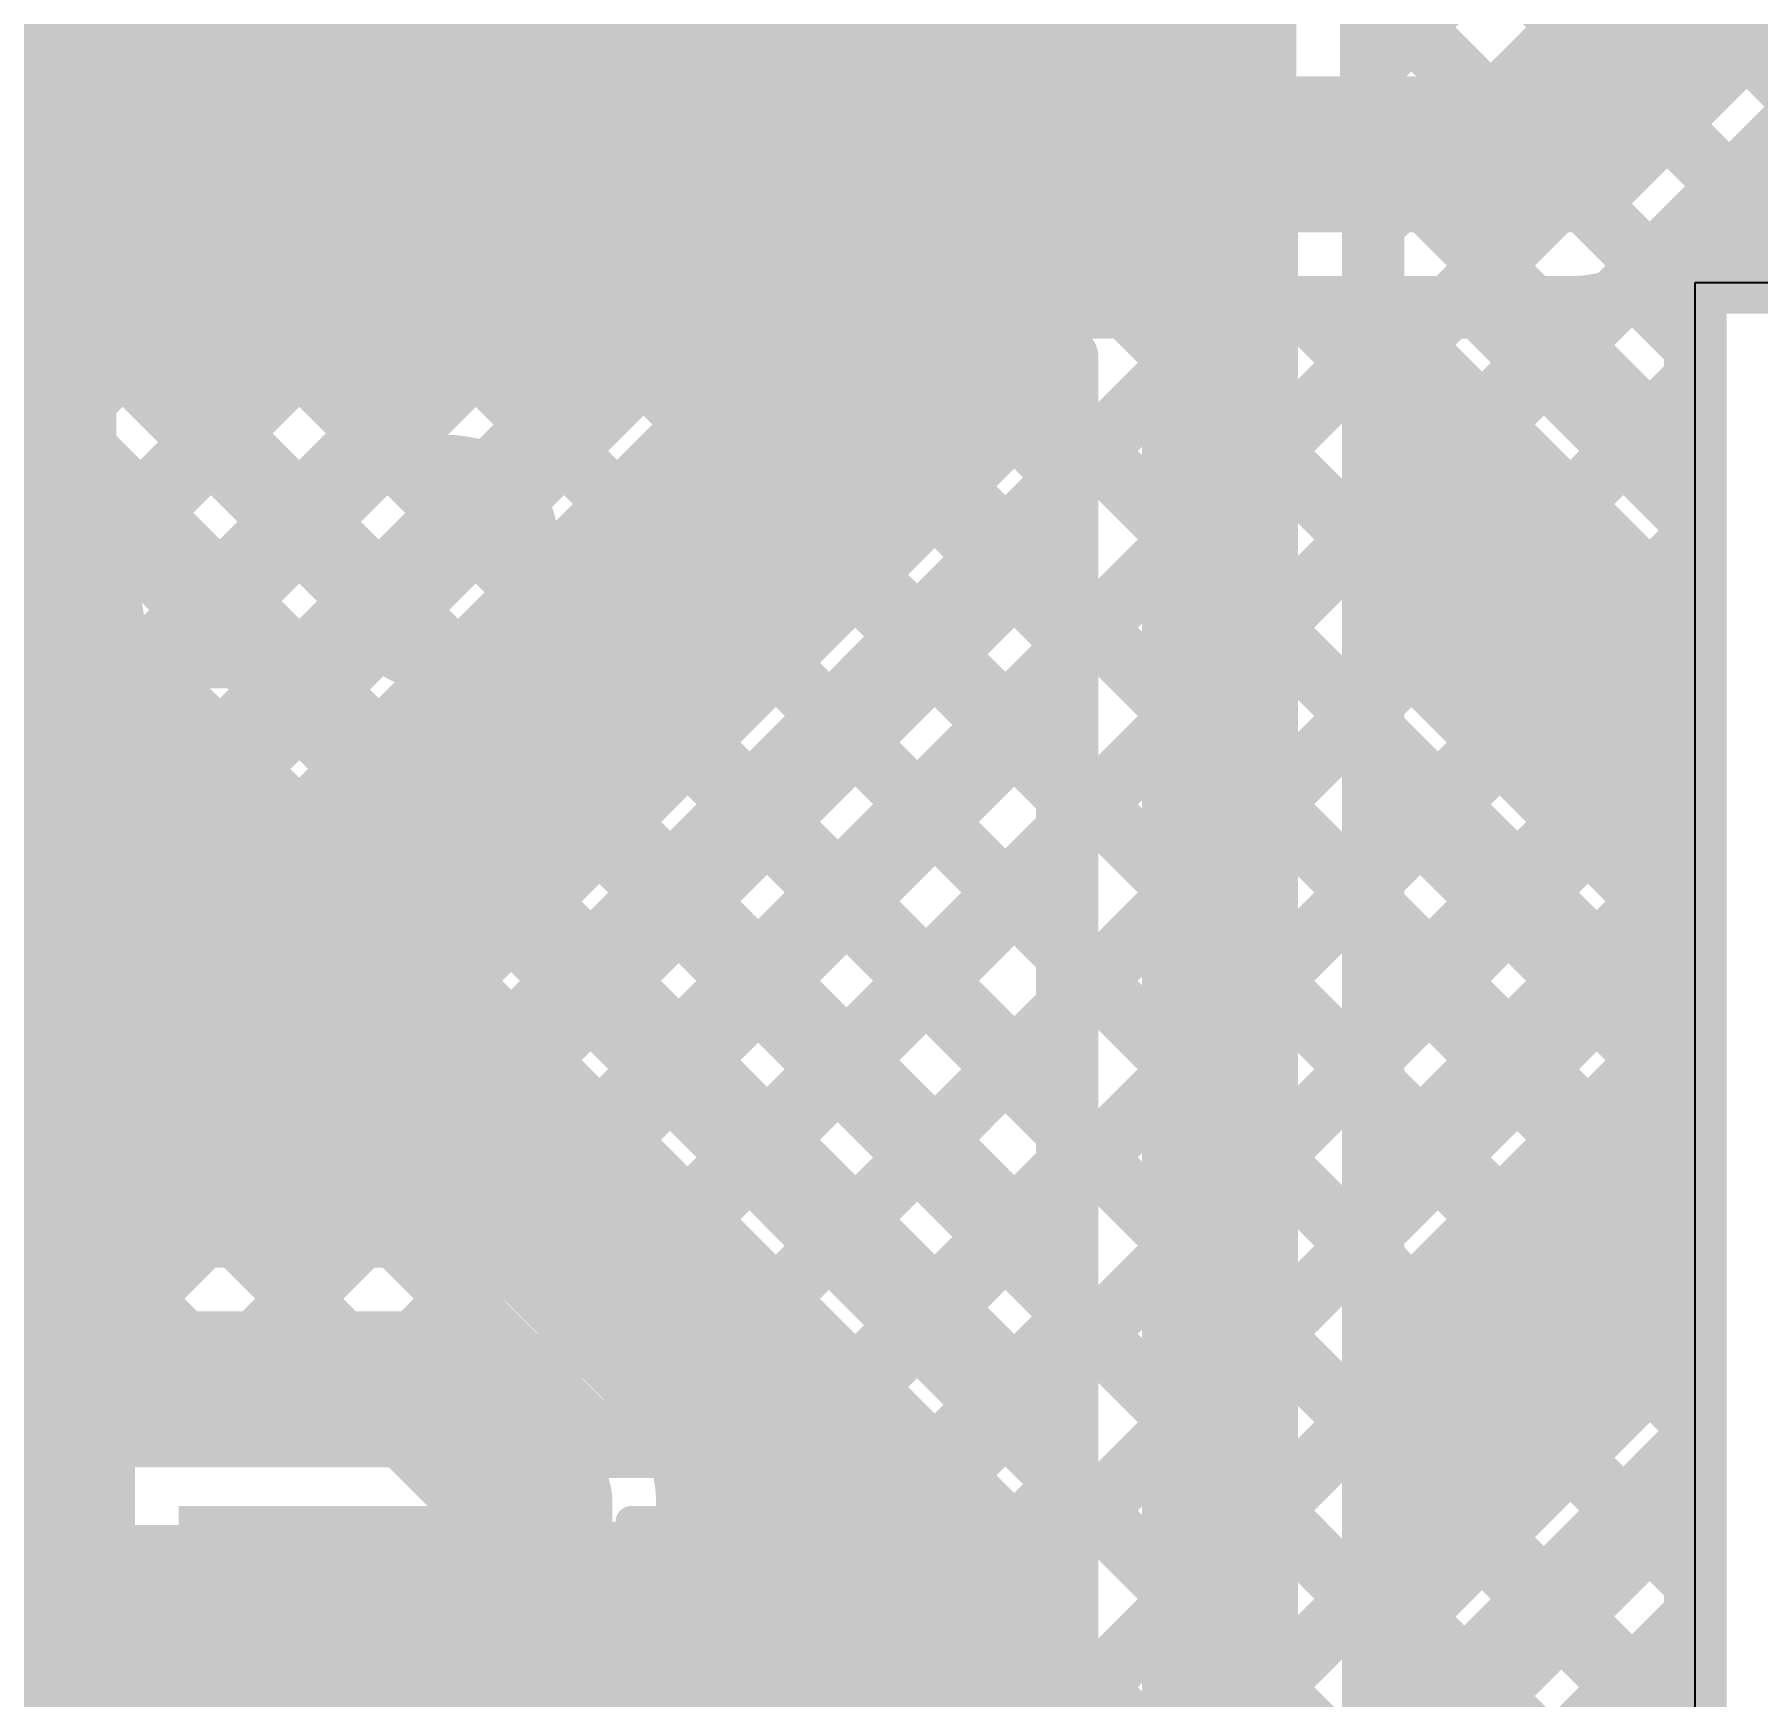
# Model space of a CAD drawing. Header units: millimetres. Extents: x -0.33 to 3.26, y -0.12 to 2.83.
# Drawn here: x 2.1528 to 2.4289, y 0.428 to 0.6942 of the extents above; entities that cross this region are included whole.
import ezdxf

# ---------------------------------------------------------------- set-up
doc = ezdxf.new("R2010")
doc.units = ezdxf.units.MM
doc.header["$MEASUREMENT"] = 0
for name, color, linetype in [('BottomLayer', 5, 'Continuous'), ('BottomOverlay', 54, 'Continuous'), ('TopLayer', 1, 'Continuous'), ('TopOverlay', 2, 'Continuous'), ('TopPaste', 8, 'Continuous'), ('TopSolder', 216, 'Continuous'), ('ViaHoleLayer', 16, 'Continuous')]:
    doc.layers.add(name, color=color, linetype=linetype)
doc.styles.add('Arial', font='', dxfattribs={"height": 0.2})
doc.styles.get('Arial').set_extended_font_data('Arial')

# ---------------------------------------------------------------- blocks, each defined once
blk = doc.blocks.new('C__0402_91')
at = {"layer": 'TopLayer'}
for points in [[(-0.0275, -0.0125), (-0.0275, 0.0125), (-0.0095, 0.0125), (-0.0095, -0.0125)], [(0.0095, -0.0125), (0.0095, 0.0125), (0.0275, 0.0125), (0.0275, -0.0125)]]:
    blk.add_hatch(color=1, dxfattribs=at).paths.add_polyline_path(points)
at = {"layer": 'TopPaste'}
for points in [[(-0.0275, -0.0125), (-0.0275, 0.0125), (-0.0095, 0.0125), (-0.0095, -0.0125)], [(0.0095, -0.0125), (0.0095, 0.0125), (0.0275, 0.0125), (0.0275, -0.0125)]]:
    blk.add_hatch(color=8, dxfattribs=at).paths.add_polyline_path(points)
at = {"layer": 'TopSolder'}
for points in [[(-0.0315, -0.0165), (-0.0315, 0.0165), (-0.0055, 0.0165), (-0.0055, -0.0165)], [(0.0055, -0.0165), (0.0055, 0.0165), (0.0315, 0.0165), (0.0315, -0.0165)]]:
    blk.add_hatch(color=216, dxfattribs=at).paths.add_polyline_path(points)
at = {"layer": 'TopOverlay', "const_width": 0.005}
for points in [[(-0.0325, 0.0175), (-0.0325, -0.0175)], [(-0.0085, 0.0175), (-0.0325, 0.0175)], [(0.0325, 0.0175), (0.0085, 0.0175)], [(0.0325, 0.0175), (0.0325, -0.0175)], [(-0.0085, -0.0175), (-0.0325, -0.0175)], [(0.0325, -0.0175), (0.0085, -0.0175)]]:
    blk.add_lwpolyline(points, dxfattribs=at)
at = {"layer": 'TopOverlay', "const_width": 0.0025}
for points in [[(-0.03375, 0.0175, 1), (-0.03125, 0.0175, 1)], [(-0.03375, 0.0175, 1), (-0.03125, 0.0175, 1)], [(-0.00975, 0.0175, 1), (-0.00725, 0.0175, 1)], [(0.00725, 0.0175, 1), (0.00975, 0.0175, 1)], [(0.03125, 0.0175, 1), (0.03375, 0.0175, 1)], [(0.03125, 0.0175, 1), (0.03375, 0.0175, 1)], [(-0.03375, -0.0175, 1), (-0.03125, -0.0175, 1)], [(-0.03375, -0.0175, 1), (-0.03125, -0.0175, 1)], [(-0.00975, -0.0175, 1), (-0.00725, -0.0175, 1)], [(0.00725, -0.0175, 1), (0.00975, -0.0175, 1)], [(0.03125, -0.0175, 1), (0.03375, -0.0175, 1)], [(0.03125, -0.0175, 1), (0.03375, -0.0175, 1)]]:
    blk.add_lwpolyline(points, format="xyb", close=True, dxfattribs=at)

msp = doc.modelspace()

# ---------------------------------------------------------------- hatches: boundary and pattern name
at = {"layer": 'BottomLayer'}
msp.add_hatch(color=5, dxfattribs=at).paths.add_polyline_path([(2.08894, 0.4555), (2.08894, 0.4255), (2.20894, 0.4255), (2.20894, 0.4555)])
h = msp.add_hatch(color=5, dxfattribs=at)
edge = h.paths.add_edge_path()
edge.add_arc((2.19194, 0.44066), 0.01181, 0, 360)
at = {"layer": 'TopLayer'}
for points in [[(1.67173, 0.6545), (2.355, 0.6545), (2.355, 0.705), (1.67173, 0.705)], [(2.03294, 0.377), (2.16594, 0.377), (2.16594, 0.6425), (2.03294, 0.6425)], [(2.17594, 0.421), (2.23144, 0.421), (2.23144, 0.4585), (2.17594, 0.4585)], [(2.24194, 0.3765), (2.26894, 0.3765), (2.26894, 0.456), (2.24194, 0.456)]]:
    msp.add_hatch(color=1, dxfattribs=at).paths.add_polyline_path(points)
h = msp.add_hatch(color=1, dxfattribs=at)
edge = h.paths.add_edge_path()
edge.add_arc((2.19194, 0.44066), 0.01181, 0, 360)
at = {"layer": 'ViaHoleLayer'}
h = msp.add_hatch(color=16, dxfattribs=at)
edge = h.paths.add_edge_path()
edge.add_arc((2.19194, 0.44066), 0.00591, 0, 360)

# ---------------------------------------------------------------- linework, layer by layer
at = {"layer": 'BottomLayer'}
for p, q in [((2.41894, 0.6545), (2.74294, 0.6545)), ((2.41894, 0.2725), (2.41894, 0.6545))]:
    msp.add_line(p, q, dxfattribs=at)
for points, const_width in [([(2.399, 0.675), (2.52321, 0.79921)], 0.025), ([(2.41635, 0.6577), (2.53336, 0.77471)], 0.01), ([(2.011, 0.675), (2.399, 0.675)], 0.025), ([(2.42505, 0.6664), (2.43695, 0.6545)], 0.01), ([(2.41004, 0.65313), (2.41894, 0.64422)], 0.01), ([(2.41894, 0.6545), (2.74294, 0.6545)], 0.01), ([(2.41894, 0.2725), (2.41894, 0.6545)], 0.01), ([(2.05044, 0.52509), (2.17585, 0.6505)], 0.01), ([(2.05533, 0.50169), (2.20414, 0.6505)], 0.01), ([(2.069, 0.6505), (2.399, 0.6505)], 0.01), ([(2.07325, 0.6505), (2.22374, 0.50001)], 0.01), ([(2.08361, 0.50169), (2.23242, 0.6505)], 0.01), ([(2.10153, 0.6505), (2.41894, 0.33309)], 0.01), ([(2.11189, 0.50169), (2.26071, 0.6505)], 0.01), ([(2.12982, 0.6505), (2.41894, 0.36138)], 0.01), ([(2.14018, 0.50169), (2.28899, 0.6505)], 0.01), ([(2.1581, 0.6505), (2.41894, 0.38966)], 0.01), ([(2.16846, 0.50169), (2.31727, 0.6505)], 0.01), ([(2.18639, 0.6505), (2.41894, 0.41795)], 0.01), ([(2.19675, 0.50169), (2.34556, 0.6505)], 0.01), ([(2.21467, 0.6505), (2.41894, 0.44623)], 0.01), ([(2.22346, 0.50012), (2.37384, 0.6505)], 0.01), ([(2.23915, 0.48752), (2.40236, 0.65073)], 0.01), ([(2.24296, 0.6505), (2.41894, 0.47451)], 0.01), ([(2.27124, 0.6505), (2.41894, 0.5028)], 0.01), ([(2.29952, 0.6505), (2.41894, 0.53108)], 0.01), ([(2.32781, 0.6505), (2.41894, 0.55937)], 0.01), ([(2.35609, 0.6505), (2.41894, 0.58765)], 0.01), ([(2.38438, 0.6505), (2.41894, 0.61594)], 0.01), ([(2.25302, 0.47311), (2.41894, 0.63903)], 0.01), ([(2.069, 0.62647), (2.19378, 0.50169)], 0.01), ([(2.25744, 0.44925), (2.41894, 0.61075)], 0.01), ([(2.069, 0.59818), (2.16549, 0.50169)], 0.01), ([(2.25744, 0.42096), (2.41894, 0.58246)], 0.01), ([(2.25744, 0.39268), (2.41894, 0.55418)], 0.01), ([(2.25744, 0.36439), (2.41894, 0.52589)], 0.01), ([(2.10125, 0.50919), (2.22809, 0.50919)], 0.025), ([(2.22809, 0.50919), (2.26494, 0.47233)], 0.025), ([(2.04544, 0.50169), (2.21483, 0.50169)], 0.01), ([(2.25744, 0.33611), (2.41894, 0.49761)], 0.01), ([(2.23218, 0.49449), (2.25024, 0.47642)], 0.01), ([(2.01725, 0.47719), (2.21483, 0.47719)], 0.025), ([(2.21483, 0.47719), (2.23294, 0.45908)], 0.025), ([(2.26494, 0.3615), (2.26494, 0.47233)], 0.025), ([(2.25577, 0.46798), (2.41894, 0.30481)], 0.01), ([(2.28062, 0.331), (2.41894, 0.46933)], 0.01), ([(2.23294, 0.3225), (2.23294, 0.45908)], 0.025), ([(2.25744, 0.33265), (2.25744, 0.45908)], 0.01), ([(2.3089, 0.331), (2.41894, 0.44104)], 0.01), ([(2.25744, 0.43802), (2.36447, 0.331)], 0.01)]:
    msp.add_lwpolyline(points, dxfattribs=dict(at, const_width=const_width))
for points, const_width in [([(2.39275, 0.675, 1), (2.40525, 0.675, 1)], 0.0125), ([(2.39275, 0.675, 1), (2.40525, 0.675, 1)], 0.0125), ([(2.42255, 0.6664, 1), (2.42755, 0.6664, 1)], 0.005), ([(2.41382, 0.65768, 1), (2.41882, 0.65768, 1)], 0.005), ([(2.41385, 0.6577, 1), (2.41885, 0.6577, 1)], 0.005), ([(2.41385, 0.6577, 1), (2.41885, 0.6577, 1)], 0.005), ([(2.40754, 0.65313, 1), (2.41254, 0.65313, 1)], 0.005), ([(2.41644, 0.6545, 1), (2.42144, 0.6545, 1)], 0.005), ([(2.41644, 0.6545, 1), (2.42144, 0.6545, 1)], 0.005), ([(2.1556, 0.6505, 1), (2.1606, 0.6505, 1)], 0.005), ([(2.17335, 0.6505, 1), (2.17835, 0.6505, 1)], 0.005), ([(2.18389, 0.6505, 1), (2.18889, 0.6505, 1)], 0.005), ([(2.20164, 0.6505, 1), (2.20664, 0.6505, 1)], 0.005), ([(2.21217, 0.6505, 1), (2.21717, 0.6505, 1)], 0.005), ([(2.22992, 0.6505, 1), (2.23492, 0.6505, 1)], 0.005), ([(2.24046, 0.6505, 1), (2.24546, 0.6505, 1)], 0.005), ([(2.25821, 0.6505, 1), (2.26321, 0.6505, 1)], 0.005), ([(2.26874, 0.6505, 1), (2.27374, 0.6505, 1)], 0.005), ([(2.28649, 0.6505, 1), (2.29149, 0.6505, 1)], 0.005), ([(2.29702, 0.6505, 1), (2.30202, 0.6505, 1)], 0.005), ([(2.31477, 0.6505, 1), (2.31977, 0.6505, 1)], 0.005), ([(2.32531, 0.6505, 1), (2.33031, 0.6505, 1)], 0.005), ([(2.34306, 0.6505, 1), (2.34806, 0.6505, 1)], 0.005), ([(2.35359, 0.6505, 1), (2.35859, 0.6505, 1)], 0.005), ([(2.37134, 0.6505, 1), (2.37634, 0.6505, 1)], 0.005), ([(2.38188, 0.6505, 1), (2.38688, 0.6505, 1)], 0.005), ([(2.3965, 0.6505, 1), (2.4015, 0.6505, 1)], 0.005), ([(2.3965, 0.6505, 1), (2.4015, 0.6505, 1)], 0.005), ([(2.3965, 0.6505, 1), (2.4015, 0.6505, 1)], 0.005), ([(2.39986, 0.65073, 1), (2.40486, 0.65073, 1)], 0.005), ([(2.41644, 0.64422, 1), (2.42144, 0.64422, 1)], 0.005), ([(2.41644, 0.63903, 1), (2.42144, 0.63903, 1)], 0.005), ([(2.41644, 0.61594, 1), (2.42144, 0.61594, 1)], 0.005), ([(2.41644, 0.61075, 1), (2.42144, 0.61075, 1)], 0.005), ([(2.41644, 0.58765, 1), (2.42144, 0.58765, 1)], 0.005), ([(2.41644, 0.58246, 1), (2.42144, 0.58246, 1)], 0.005), ([(2.41644, 0.55937, 1), (2.42144, 0.55937, 1)], 0.005), ([(2.41644, 0.55418, 1), (2.42144, 0.55418, 1)], 0.005), ([(2.41644, 0.53108, 1), (2.42144, 0.53108, 1)], 0.005), ([(2.41644, 0.52589, 1), (2.42144, 0.52589, 1)], 0.005), ([(2.22184, 0.50919, 1), (2.23434, 0.50919, 1)], 0.0125), ([(2.22184, 0.50919, 1), (2.23434, 0.50919, 1)], 0.0125), ([(2.16299, 0.50169, 1), (2.16799, 0.50169, 1)], 0.005), ([(2.16596, 0.50169, 1), (2.17096, 0.50169, 1)], 0.005), ([(2.19128, 0.50169, 1), (2.19628, 0.50169, 1)], 0.005), ([(2.19425, 0.50169, 1), (2.19925, 0.50169, 1)], 0.005), ([(2.21233, 0.50169, 1), (2.21733, 0.50169, 1)], 0.005), ([(2.21233, 0.50169, 1), (2.21733, 0.50169, 1)], 0.005), ([(2.21233, 0.50169, 1), (2.21733, 0.50169, 1)], 0.005), ([(2.41644, 0.5028, 1), (2.42144, 0.5028, 1)], 0.005), ([(2.22096, 0.50012, 1), (2.22596, 0.50012, 1)], 0.005), ([(2.22124, 0.50001, 1), (2.22624, 0.50001, 1)], 0.005), ([(2.41644, 0.49761, 1), (2.42144, 0.49761, 1)], 0.005), ([(2.22965, 0.49451, 1), (2.23465, 0.49451, 1)], 0.005), ([(2.22968, 0.49449, 1), (2.23468, 0.49449, 1)], 0.005), ([(2.22968, 0.49449, 1), (2.23468, 0.49449, 1)], 0.005), ([(2.23665, 0.48752, 1), (2.24165, 0.48752, 1)], 0.005), ([(2.20858, 0.47719, 1), (2.22108, 0.47719, 1)], 0.0125), ([(2.20858, 0.47719, 1), (2.22108, 0.47719, 1)], 0.0125), ([(2.25869, 0.47233, 1), (2.27119, 0.47233, 1)], 0.0125), ([(2.25869, 0.47233, 1), (2.27119, 0.47233, 1)], 0.0125), ([(2.24774, 0.47642, 1), (2.25274, 0.47642, 1)], 0.005), ([(2.24774, 0.47642, 1), (2.25274, 0.47642, 1)], 0.005), ([(2.24777, 0.4764, 1), (2.25277, 0.4764, 1)], 0.005), ([(2.25052, 0.47311, 1), (2.25552, 0.47311, 1)], 0.005), ([(2.41644, 0.47451, 1), (2.42144, 0.47451, 1)], 0.005), ([(2.25327, 0.46798, 1), (2.25827, 0.46798, 1)], 0.005), ([(2.41644, 0.46933, 1), (2.42144, 0.46933, 1)], 0.005), ([(2.22669, 0.45908, 1), (2.23919, 0.45908, 1)], 0.0125), ([(2.22669, 0.45908, 1), (2.23919, 0.45908, 1)], 0.0125), ([(2.25494, 0.45908, 1), (2.25994, 0.45908, 1)], 0.005), ([(2.25494, 0.45908, 1), (2.25994, 0.45908, 1)], 0.005), ([(2.25494, 0.45908, 1), (2.25994, 0.45908, 1)], 0.005), ([(2.25494, 0.44925, 1), (2.25994, 0.44925, 1)], 0.005), ([(2.41644, 0.44623, 1), (2.42144, 0.44623, 1)], 0.005), ([(2.41644, 0.44104, 1), (2.42144, 0.44104, 1)], 0.005), ([(2.25494, 0.43802, 1), (2.25994, 0.43802, 1)], 0.005)]:
    msp.add_lwpolyline(points, format="xyb", close=True, dxfattribs=dict(at, const_width=const_width))
at = {"layer": 'BottomLayer', "const_width": 0.01}
for points in [[(2.41635, 0.6577, -0.199267), (2.399, 0.6505)], [(2.41632, 0.65768, -0.198912), (2.399, 0.6505)], [(2.21483, 0.50169, -0.199267), (2.23218, 0.49449)], [(2.21483, 0.50169, -0.198912), (2.23215, 0.49451)], [(2.25024, 0.47642, -0.199267), (2.25744, 0.45908)], [(2.25027, 0.4764, -0.198912), (2.25744, 0.45908)]]:
    msp.add_lwpolyline(points, format="xyb", dxfattribs=at)
at = {"layer": 'TopLayer'}
for p, q in [((2.41894, 0.6545), (2.74294, 0.6545)), ((2.41894, 0.2725), (2.41894, 0.6545))]:
    msp.add_line(p, q, dxfattribs=at)
for points, const_width in [([(2.367, 0.68892), (2.37808, 0.7)], 0.01), ([(2.367, 0.68365), (2.367, 0.7)], 0.01), ([(2.36731, 0.66377), (2.40354, 0.7)], 0.01), ([(2.36731, 0.63831), (2.42899, 0.7)], 0.01), ([(2.36731, 0.61286), (2.45445, 0.7)], 0.01), ([(2.36881, 0.7), (2.41894, 0.64987)], 0.01), ([(2.39427, 0.7), (2.43977, 0.6545)], 0.01), ([(2.41972, 0.7), (2.46522, 0.6545)], 0.01), ([(2.41973, 0.7), (2.46523, 0.6545)], 0.01), ([(2.34281, 0.3895), (2.34281, 0.67978)], 0.025), ([(2.36731, 0.3895), (2.36731, 0.67978)], 0.01), ([(2.36731, 0.67605), (2.41894, 0.62441)], 0.01), ([(2.41894, 0.6545), (2.69894, 0.6545)], 0.01), ([(2.41894, 0.2815), (2.41894, 0.6545)], 0.01), ([(2.36731, 0.65059), (2.41894, 0.59896)], 0.01), ([(1.9611, 0.35938), (2.24422, 0.6425)], 0.01), ([(1.9611, 0.38484), (2.21876, 0.6425)], 0.01), ([(1.98217, 0.355), (2.26967, 0.6425)], 0.01), ([(2.00763, 0.355), (2.29513, 0.6425)], 0.01), ([(2.03294, 0.6425), (2.31831, 0.6425)], 0.01), ([(2.03294, 0.48214), (2.1933, 0.6425)], 0.01), ([(2.03294, 0.50759), (2.16785, 0.6425)], 0.01), ([(2.04447, 0.6425), (2.21647, 0.4705)], 0.01), ([(2.06993, 0.6425), (2.24193, 0.4705)], 0.01), ([(2.09538, 0.6425), (2.26988, 0.468)], 0.01), ([(2.12084, 0.6425), (2.31831, 0.44503)], 0.01), ([(2.1463, 0.6425), (2.31831, 0.47049)], 0.01), ([(2.17175, 0.6425), (2.31831, 0.49594)], 0.01), ([(2.19721, 0.6425), (2.31831, 0.5214)], 0.01), ([(2.22266, 0.6425), (2.31831, 0.54686)], 0.01), ([(2.24812, 0.6425), (2.31831, 0.57231)], 0.01), ([(2.27358, 0.6425), (2.31831, 0.59777)], 0.01), ([(2.29903, 0.6425), (2.31831, 0.62322)], 0.01), ([(2.31831, 0.414), (2.31831, 0.6425)], 0.01), ([(2.03308, 0.355), (2.31831, 0.64023)], 0.01), ([(2.36731, 0.5874), (2.41894, 0.63904)], 0.01), ([(2.03294, 0.62857), (2.19102, 0.4705)], 0.01), ([(2.36731, 0.62513), (2.41894, 0.5735)], 0.01), ([(2.17404, 0.4705), (2.31831, 0.61477)], 0.01), ([(2.36731, 0.56195), (2.41894, 0.61358)], 0.01), ([(2.03294, 0.60312), (2.16556, 0.4705)], 0.01), ([(2.36731, 0.59968), (2.41894, 0.54804)], 0.01), ([(2.19949, 0.4705), (2.31831, 0.58931)], 0.01), ([(2.36731, 0.53649), (2.41894, 0.58812)], 0.01), ([(2.03294, 0.57766), (2.16394, 0.44666)], 0.01), ([(2.36731, 0.57422), (2.41894, 0.52259)], 0.01), ([(2.22495, 0.4705), (2.31831, 0.56386)], 0.01), ([(2.36731, 0.51103), (2.41894, 0.56267)], 0.01), ([(2.03294, 0.55221), (2.16394, 0.42121)], 0.01), ([(2.36731, 0.54877), (2.41894, 0.49713)], 0.01), ([(2.24791, 0.468), (2.31831, 0.5384)], 0.01), ([(2.36731, 0.48558), (2.41894, 0.53721)], 0.01), ([(2.36731, 0.52331), (2.41894, 0.47168)], 0.01), ([(2.27336, 0.468), (2.31831, 0.51295)], 0.01), ([(2.36731, 0.46012), (2.41894, 0.51176)], 0.01), ([(2.36731, 0.49786), (2.41894, 0.44622)], 0.01), ([(2.28094, 0.45012), (2.31831, 0.48749)], 0.01), ([(2.36731, 0.43467), (2.41894, 0.4863)], 0.01), ([(2.16394, 0.4705), (2.24344, 0.4705)], 0.01), ([(2.16394, 0.409), (2.16394, 0.4705)], 0.01), ([(2.36731, 0.4724), (2.41894, 0.42077)], 0.01), ([(2.24344, 0.468), (2.28094, 0.468)], 0.01), ([(2.28094, 0.40336), (2.28094, 0.468)], 0.01), ([(2.28094, 0.42467), (2.31831, 0.46203)], 0.01), ([(2.08404, 0.3805), (2.16394, 0.4604)], 0.01), ([(2.36731, 0.40921), (2.41894, 0.46085)], 0.01), ([(2.28094, 0.45694), (2.31831, 0.41958)], 0.01), ([(2.36731, 0.44694), (2.41894, 0.39531)], 0.01), ([(2.19194, 0.4385), (2.19194, 0.44066)], 0.015), ([(2.19194, 0.4385), (2.22144, 0.4385)], 0.015), ([(2.10949, 0.3805), (2.16394, 0.43495)], 0.01), ([(2.29573, 0.414), (2.31831, 0.43658)], 0.01), ([(2.36638, 0.38283), (2.41894, 0.43539)], 0.01), ([(2.28094, 0.43149), (2.29843, 0.414)], 0.01)]:
    msp.add_lwpolyline(points, dxfattribs=dict(at, const_width=const_width))
for points, const_width in [([(2.3645, 0.68892, 1), (2.3695, 0.68892, 1)], 0.005), ([(2.33656, 0.67978, 1), (2.34906, 0.67978, 1)], 0.0125), ([(2.3645, 0.68365, 1), (2.3695, 0.68365, 1)], 0.005), ([(2.3645, 0.68365, 1), (2.3695, 0.68365, 1)], 0.005), ([(2.36481, 0.67978, 1), (2.36981, 0.67978, 1)], 0.005), ([(2.36481, 0.67978, 1), (2.36981, 0.67978, 1)], 0.005), ([(2.36481, 0.67605, 1), (2.36981, 0.67605, 1)], 0.005), ([(2.36481, 0.66377, 1), (2.36981, 0.66377, 1)], 0.005), ([(2.41644, 0.6545, 1), (2.42144, 0.6545, 1)], 0.005), ([(2.41644, 0.6545, 1), (2.42144, 0.6545, 1)], 0.005), ([(2.36481, 0.65059, 1), (2.36981, 0.65059, 1)], 0.005), ([(2.41644, 0.64987, 1), (2.42144, 0.64987, 1)], 0.005), ([(2.16535, 0.6425, 1), (2.17035, 0.6425, 1)], 0.005), ([(2.16925, 0.6425, 1), (2.17425, 0.6425, 1)], 0.005), ([(2.1908, 0.6425, 1), (2.1958, 0.6425, 1)], 0.005), ([(2.19471, 0.6425, 1), (2.19971, 0.6425, 1)], 0.005), ([(2.21626, 0.6425, 1), (2.22126, 0.6425, 1)], 0.005), ([(2.22016, 0.6425, 1), (2.22516, 0.6425, 1)], 0.005), ([(2.24172, 0.6425, 1), (2.24672, 0.6425, 1)], 0.005), ([(2.24562, 0.6425, 1), (2.25062, 0.6425, 1)], 0.005), ([(2.26717, 0.6425, 1), (2.27217, 0.6425, 1)], 0.005), ([(2.27108, 0.6425, 1), (2.27608, 0.6425, 1)], 0.005), ([(2.29263, 0.6425, 1), (2.29763, 0.6425, 1)], 0.005), ([(2.29653, 0.6425, 1), (2.30153, 0.6425, 1)], 0.005), ([(2.31581, 0.6425, 1), (2.32081, 0.6425, 1)], 0.005), ([(2.31581, 0.6425, 1), (2.32081, 0.6425, 1)], 0.005), ([(2.31581, 0.64023, 1), (2.32081, 0.64023, 1)], 0.005), ([(2.36481, 0.63831, 1), (2.36981, 0.63831, 1)], 0.005), ([(2.41644, 0.63904, 1), (2.42144, 0.63904, 1)], 0.005), ([(2.36481, 0.62513, 1), (2.36981, 0.62513, 1)], 0.005), ([(2.31581, 0.62322, 1), (2.32081, 0.62322, 1)], 0.005), ([(2.41644, 0.62441, 1), (2.42144, 0.62441, 1)], 0.005), ([(2.31581, 0.61477, 1), (2.32081, 0.61477, 1)], 0.005), ([(2.41644, 0.61358, 1), (2.42144, 0.61358, 1)], 0.005), ([(2.36481, 0.61286, 1), (2.36981, 0.61286, 1)], 0.005), ([(2.36481, 0.59968, 1), (2.36981, 0.59968, 1)], 0.005), ([(2.31581, 0.59777, 1), (2.32081, 0.59777, 1)], 0.005), ([(2.41644, 0.59896, 1), (2.42144, 0.59896, 1)], 0.005), ([(2.31581, 0.58931, 1), (2.32081, 0.58931, 1)], 0.005), ([(2.36481, 0.5874, 1), (2.36981, 0.5874, 1)], 0.005), ([(2.41644, 0.58812, 1), (2.42144, 0.58812, 1)], 0.005), ([(2.31581, 0.57231, 1), (2.32081, 0.57231, 1)], 0.005), ([(2.36481, 0.57422, 1), (2.36981, 0.57422, 1)], 0.005), ([(2.41644, 0.5735, 1), (2.42144, 0.5735, 1)], 0.005), ([(2.31581, 0.56386, 1), (2.32081, 0.56386, 1)], 0.005), ([(2.36481, 0.56195, 1), (2.36981, 0.56195, 1)], 0.005), ([(2.41644, 0.56267, 1), (2.42144, 0.56267, 1)], 0.005), ([(2.36481, 0.54877, 1), (2.36981, 0.54877, 1)], 0.005), ([(2.41644, 0.54804, 1), (2.42144, 0.54804, 1)], 0.005), ([(2.31581, 0.54686, 1), (2.32081, 0.54686, 1)], 0.005), ([(2.31581, 0.5384, 1), (2.32081, 0.5384, 1)], 0.005), ([(2.36481, 0.53649, 1), (2.36981, 0.53649, 1)], 0.005), ([(2.41644, 0.53721, 1), (2.42144, 0.53721, 1)], 0.005), ([(2.36481, 0.52331, 1), (2.36981, 0.52331, 1)], 0.005), ([(2.41644, 0.52259, 1), (2.42144, 0.52259, 1)], 0.005), ([(2.31581, 0.5214, 1), (2.32081, 0.5214, 1)], 0.005), ([(2.31581, 0.51295, 1), (2.32081, 0.51295, 1)], 0.005), ([(2.41644, 0.51176, 1), (2.42144, 0.51176, 1)], 0.005), ([(2.36481, 0.51103, 1), (2.36981, 0.51103, 1)], 0.005), ([(2.36481, 0.49786, 1), (2.36981, 0.49786, 1)], 0.005), ([(2.31581, 0.49594, 1), (2.32081, 0.49594, 1)], 0.005), ([(2.41644, 0.49713, 1), (2.42144, 0.49713, 1)], 0.005), ([(2.31581, 0.48749, 1), (2.32081, 0.48749, 1)], 0.005), ([(2.36481, 0.48558, 1), (2.36981, 0.48558, 1)], 0.005), ([(2.41644, 0.4863, 1), (2.42144, 0.4863, 1)], 0.005), ([(2.16144, 0.4705, 1), (2.16644, 0.4705, 1)], 0.005), ([(2.16144, 0.4705, 1), (2.16644, 0.4705, 1)], 0.005), ([(2.16306, 0.4705, 1), (2.16806, 0.4705, 1)], 0.005), ([(2.17154, 0.4705, 1), (2.17654, 0.4705, 1)], 0.005), ([(2.18852, 0.4705, 1), (2.19352, 0.4705, 1)], 0.005), ([(2.19699, 0.4705, 1), (2.20199, 0.4705, 1)], 0.005), ([(2.21397, 0.4705, 1), (2.21897, 0.4705, 1)], 0.005), ([(2.22245, 0.4705, 1), (2.22745, 0.4705, 1)], 0.005), ([(2.23943, 0.4705, 1), (2.24443, 0.4705, 1)], 0.005), ([(2.24094, 0.4705, 1), (2.24594, 0.4705, 1)], 0.005), ([(2.31581, 0.47049, 1), (2.32081, 0.47049, 1)], 0.005), ([(2.36481, 0.4724, 1), (2.36981, 0.4724, 1)], 0.005), ([(2.41644, 0.47168, 1), (2.42144, 0.47168, 1)], 0.005), ([(2.24094, 0.468, 1), (2.24594, 0.468, 1)], 0.005), ([(2.24541, 0.468, 1), (2.25041, 0.468, 1)], 0.005), ([(2.26738, 0.468, 1), (2.27238, 0.468, 1)], 0.005), ([(2.27086, 0.468, 1), (2.27586, 0.468, 1)], 0.005), ([(2.27844, 0.468, 1), (2.28344, 0.468, 1)], 0.005), ([(2.27844, 0.468, 1), (2.28344, 0.468, 1)], 0.005), ([(2.31581, 0.46203, 1), (2.32081, 0.46203, 1)], 0.005), ([(2.16144, 0.4604, 1), (2.16644, 0.4604, 1)], 0.005), ([(2.36481, 0.46012, 1), (2.36981, 0.46012, 1)], 0.005), ([(2.41644, 0.46085, 1), (2.42144, 0.46085, 1)], 0.005), ([(2.27844, 0.45694, 1), (2.28344, 0.45694, 1)], 0.005), ([(2.27844, 0.45012, 1), (2.28344, 0.45012, 1)], 0.005), ([(2.16144, 0.44666, 1), (2.16644, 0.44666, 1)], 0.005), ([(2.31581, 0.44503, 1), (2.32081, 0.44503, 1)], 0.005), ([(2.36481, 0.44694, 1), (2.36981, 0.44694, 1)], 0.005), ([(2.41644, 0.44622, 1), (2.42144, 0.44622, 1)], 0.005), ([(2.18819, 0.44066, 1), (2.19569, 0.44066, 1)], 0.0075), ([(2.18819, 0.4385, 1), (2.19569, 0.4385, 1)], 0.0075), ([(2.18819, 0.4385, 1), (2.19569, 0.4385, 1)], 0.0075), ([(2.21769, 0.4385, 1), (2.22519, 0.4385, 1)], 0.0075), ([(2.16144, 0.43495, 1), (2.16644, 0.43495, 1)], 0.005), ([(2.31581, 0.43658, 1), (2.32081, 0.43658, 1)], 0.005), ([(2.36481, 0.43467, 1), (2.36981, 0.43467, 1)], 0.005), ([(2.41644, 0.43539, 1), (2.42144, 0.43539, 1)], 0.005), ([(2.27844, 0.43149, 1), (2.28344, 0.43149, 1)], 0.005), ([(2.27844, 0.42467, 1), (2.28344, 0.42467, 1)], 0.005)]:
    msp.add_lwpolyline(points, format="xyb", close=True, dxfattribs=dict(at, const_width=const_width))
at = {"layer": 'TopLayer', "const_width": 0.01}
msp.add_lwpolyline([(2.367, 0.68365, -0.039704), (2.36731, 0.67978)], format="xyb", dxfattribs=at)

# ---------------------------------------------------------------- block references
at = {"rotation": 180}
msp.add_blockref('C__0402_91', (2.23994, 0.4385), dxfattribs=at)

# ---------------------------------------------------------------- texts
at = {"layer": 'BottomOverlay', "style": 'Arial', "text_generation_flag": 2}
for s, p in [('C25', (2.23994, 0.5895)), ('C23', (2.19194, 0.49904))]:
    msp.add_text(s, height=0.04, dxfattribs=at).set_placement(p)
at = {"layer": 'TopOverlay', "style": 'Arial'}
for s, p in [('C9', (2.10194, 0.5745)), ('CS1', (2.10094, 0.5215)), ('U1', (2.09694, 0.4295))]:
    msp.add_text(s, height=0.04, dxfattribs=at).set_placement(p)
at = {"layer": 'TopOverlay', "style": 'Arial', "text_generation_flag": 2}
msp.add_text('#', height=0.04, rotation=180, dxfattribs=at).set_placement((2.27994, 0.4595))

doc.saveas('drawing.dxf')
